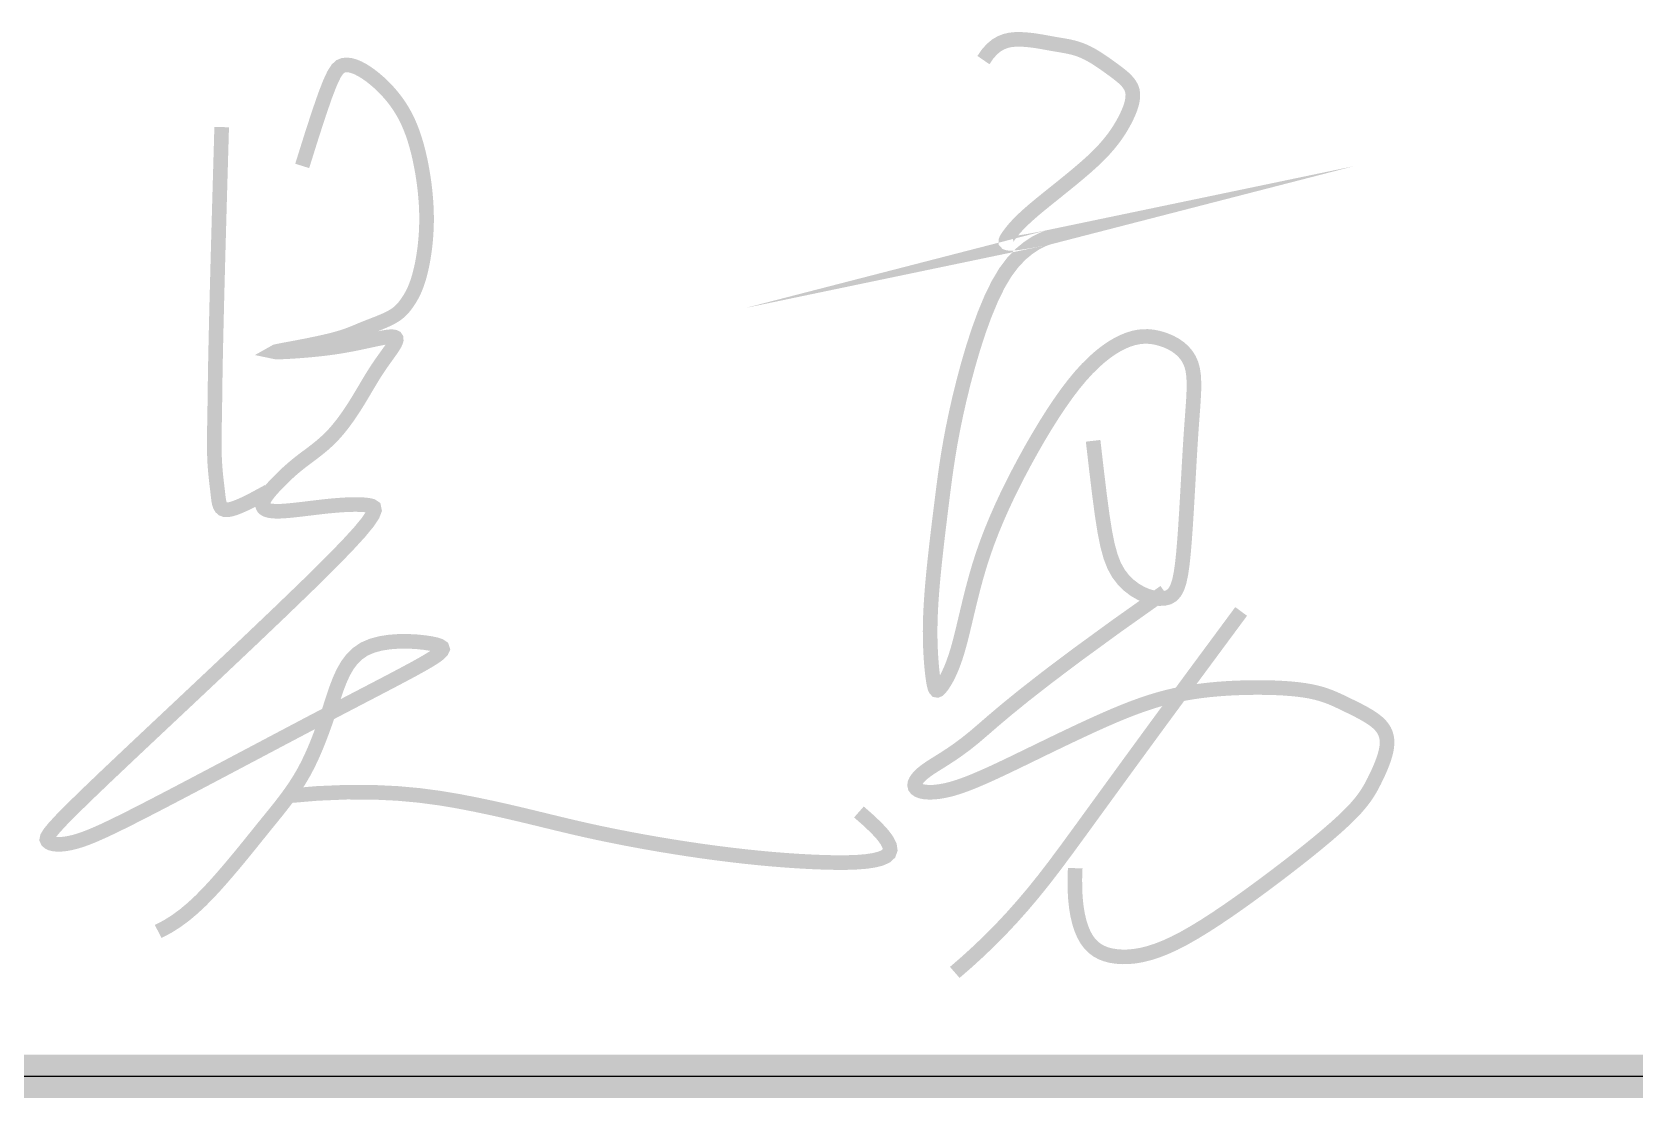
# Model space of a CAD drawing. Extents: x 1680110 to 4798266, y 269661 to 1249705.
# Drawn here: x 2474834 to 2477759, y 524415 to 526361 of the extents above; entities that cross this region are included whole.
import ezdxf

# ---------------------------------------------------------------- set-up
doc = ezdxf.new("R2010")
doc.units = 0
doc.header["$LTSCALE"] = 1000
doc.header["$MEASUREMENT"] = 0
doc.layers.add('0-签名', color=2, linetype='Continuous')
doc.layers.add('图框', color=4, linetype='Continuous')

msp = doc.modelspace()

# ---------------------------------------------------------------- linework, layer by layer
at = {"layer": '0-签名', "color": 4, "const_width": 26.66666400094982}
for points in [[(2476570.021551653, 526310.0132546521), (2476577.759005502, 526321.2288914028), (2476585.648673501, 526330.0307594402), (2476593.668809973, 526336.6995302438), (2476601.79766924, 526341.5158752928), (2476610.013505626, 526344.760466067), (2476618.294573452, 526346.7139740455), (2476626.619127044, 526347.657070707), (2476634.965420723, 526347.8704275315), (2476643.30989708, 526347.6003109216), (2476651.621751777, 526346.9553669718), (2476659.868368745, 526346.0098367016), (2476668.017131913, 526344.8379611297), (2476676.03542521, 526343.5139812742), (2476683.890632569, 526342.1121381543), (2476691.550137917, 526340.7066727885), (2476698.981325184, 526339.3718261955), (2476706.165470461, 526338.154376225), (2476713.139418473, 526336.9912480501), (2476719.953906106, 526335.7919036759), (2476726.659670245, 526334.4658051062), (2476733.307447774, 526332.9224143451), (2476739.947975581, 526331.0711933979), (2476746.631990548, 526328.821604269), (2476753.410229563, 526326.0831089619), (2476760.315913306, 526322.7959524168), (2476767.312197629, 526319.0235113146), (2476774.344722186, 526314.8599452697), (2476781.359126628, 526310.3994138985), (2476788.301050603, 526305.7360768159), (2476795.116133763, 526300.9640936385), (2476801.750015755, 526296.177623981), (2476808.148336234, 526291.4708274588), (2476814.251902397, 526286.9100986653), (2476819.982191643, 526282.4507721014), (2476825.255848921, 526278.0204172455), (2476829.98951918, 526273.5466035752), (2476834.099847367, 526268.95690057), (2476837.503478433, 526264.1788777079), (2476840.117057323, 526259.1401044669), (2476841.85722899, 526253.7681503253), (2476842.666007287, 526248.0074851335), (2476842.586881707, 526241.8701802277), (2476841.688710649, 526235.3852073158), (2476840.040352511, 526228.5815381053), (2476837.710665693, 526221.488144305), (2476834.768508594, 526214.1339976218), (2476831.282739615, 526206.5480697643), (2476827.322217154, 526198.7593324407), (2476822.92186579, 526190.7833245237), (2476817.980874819, 526182.5818535503), (2476812.364499718, 526174.103294223), (2476805.937995963, 526165.2960212444), (2476798.56661903, 526156.1084093166), (2476790.115624397, 526146.4888331423), (2476780.450267537, 526136.3856674231), (2476769.435803929, 526125.7472868621), (2476757.026605591, 526114.5641759959), (2476743.533510705, 526102.9952586981), (2476729.356473996, 526091.2415686784), (2476714.89545019, 526079.5041396449), (2476700.550394013, 526067.9840053053), (2476686.721260189, 526056.8821993693), (2476673.808003443, 526046.3997555453), (2476662.2105785, 526036.7377075412), (2476652.23378374, 526028.0501503007), (2476643.801792148, 526020.3034237054), (2476636.743620366, 526013.4169288728), (2476630.888285033, 526007.3100669187), (2476626.064802793, 526001.9022389607), (2476622.102190284, 525997.1128461146), (2476618.829464146, 525992.8612894969), (2476616.07564102, 525989.0669702253), (2476613.73689135, 525985.6693620955), (2476611.978000781, 525982.6882296213), (2476611.030908762, 525980.1634099971), (2476611.12755474, 525978.1347404168), (2476612.499878163, 525976.642058073), (2476615.379818483, 525975.7252001608), (2476619.999315146, 525975.4240038734), (2476626.5903076, 525975.7783064045), (2476635.214404055, 525976.7887115659), (2476645.251887769, 525978.2988896429), (2476655.912710757, 525980.1132775381), (2476666.406825041, 525982.0363121548), (2476675.944182638, 525983.8724303957), (2476683.734735565, 525985.4260691645), (2476688.988435842, 525986.5016653634), (2476690.915235486, 525986.9036558958), (2476688.956708985, 525986.3985697896), (2476683.480920714, 525984.6013045748), (2476675.087557516, 525981.0888499053), (2476664.376306235, 525975.4381954366), (2476651.946853713, 525967.2263308231), (2476638.398886795, 525956.0302457189), (2476624.332092324, 525941.4269297797), (2476610.346157144, 525922.9933726595), (2476596.948584492, 525900.5102262021), (2476584.278143177, 525874.5727910091), (2476572.381418402, 525845.9800298702), (2476561.304995371, 525815.5309055763), (2476551.095459285, 525784.024380918), (2476541.799395349, 525752.2594186849), (2476533.463388764, 525721.0349816679), (2476526.134024735, 525691.1500326575), (2476519.829148552, 525663.2316169277), (2476514.451645878, 525637.2191096925), (2476509.875662463, 525612.8799686473), (2476505.975344054, 525589.9816514895), (2476502.624836405, 525568.2916159168), (2476499.698285264, 525547.5773196252), (2476497.069836381, 525527.6062203118), (2476494.613635507, 525508.1457756743), (2476492.227703011, 525489.0089602735), (2476489.905557741, 525470.1908161346), (2476487.664593165, 525451.7319021452), (2476485.522202749, 525433.6727771949), (2476483.495779961, 525416.0540001722), (2476481.602718269, 525398.9161299662), (2476479.860411139, 525382.2997254658), (2476478.28625204, 525366.2453455593), (2476476.895701597, 525350.778098205), (2476475.696489077, 525335.8612876389), (2476474.694410905, 525321.4427671641), (2476473.895263504, 525307.470390085), (2476473.304843302, 525293.8920097066), (2476472.928946722, 525280.6554793319), (2476472.77337019, 525267.7086522667), (2476472.843910129, 525254.9993818145), (2476473.14056561, 525242.5102856386), (2476473.640146274, 525230.363038842), (2476474.313664407, 525218.7140808845), (2476475.132132292, 525207.7198512288), (2476476.066562216, 525197.5367893352), (2476477.087966463, 525188.3213346651), (2476478.167357319, 525180.2299266796), (2476479.27574707, 525173.4190048407), (2476480.397676252, 525168.0092786507), (2476481.571798413, 525163.9785377824), (2476482.850295351, 525161.2688419492), (2476484.285348867, 525159.8222508644), (2476485.92914076, 525159.5808242419), (2476487.833852828, 525160.4866217965), (2476490.051666873, 525162.4817032408), (2476492.634764692, 525165.508128289), (2476495.616967382, 525169.5349956014), (2476498.95865323, 525174.6395596232), (2476502.601839821, 525180.9261137455), (2476506.488544734, 525188.49895136), (2476510.560785556, 525197.4623658581), (2476514.760579868, 525207.9206506315), (2476519.029945256, 525219.9780990713), (2476523.310899301, 525233.739004569), (2476527.568652508, 525249.2487540053), (2476531.861187059, 525266.3171082198), (2476536.269678061, 525284.69492154), (2476540.875300613, 525304.133048294), (2476545.759229823, 525324.3823428106), (2476551.002640792, 525345.1936594181), (2476556.686708626, 525366.3178524439), (2476562.892608428, 525387.5057762171), (2476569.687986117, 525408.5604318654), (2476577.086370878, 525429.4934077178), (2476585.087762712, 525450.3684389022), (2476593.692161616, 525471.2492605475), (2476602.899567592, 525492.199607782), (2476612.70998064, 525513.2832157345), (2476623.123400759, 525534.5638195336), (2476634.13982795, 525556.105154307), (2476645.74090151, 525577.916877292), (2476657.834817925, 525599.7923341532), (2476670.31141298, 525621.4707926646), (2476683.060522459, 525642.6915205991), (2476695.971982146, 525663.1937857297), (2476708.935627824, 525682.7168558299), (2476721.841295278, 525700.9999986727), (2476734.57882029, 525717.7824820316), (2476747.053499972, 525732.8605484719), (2476759.232476736, 525746.2583397272), (2476771.098354319, 525758.0569723233), (2476782.63373646, 525768.3375627863), (2476793.821226895, 525777.181227642), (2476804.643429363, 525784.6690834159), (2476815.082947602, 525790.8822466343), (2476825.122385348, 525795.9018338228), (2476834.756909689, 525799.8050989051), (2476844.03194109, 525802.6538453958), (2476853.005463365, 525804.5060142068), (2476861.735460328, 525805.4195462506), (2476870.279915794, 525805.4523824382), (2476878.696813578, 525804.662463683), (2476887.044137492, 525803.1077308966), (2476895.379871351, 525800.8461249907), (2476903.72431056, 525797.9172388398), (2476911.946996896, 525794.2872731596), (2476919.879783724, 525789.9040806297), (2476927.354524414, 525784.7155139277), (2476934.203072332, 525778.6694257319), (2476940.257280845, 525771.7136687216), (2476945.349003322, 525763.7960955737), (2476949.310093129, 525754.8645589676), (2476952.028452277, 525744.8408385463), (2476953.61617736, 525733.5424218139), (2476954.241413609, 525720.7607232392), (2476954.072306262, 525706.2871572914), (2476953.277000555, 525689.9131384393), (2476952.023641719, 525671.4300811513), (2476950.480374995, 525650.629399897), (2476948.815345613, 525627.3025091452), (2476947.164809391, 525601.4049882394), (2476945.537464458, 525573.5490760206), (2476943.910119526, 525544.5111762051), (2476942.259583304, 525515.0676925083), (2476940.562664501, 525485.9950286456), (2476938.796171831, 525458.0695883342), (2476936.936914, 525432.0677752885), (2476934.961699721, 525408.7659932248), (2476932.823178247, 525388.7735839811), (2476930.377361004, 525372.0316418809), (2476927.456099962, 525358.3141993693), (2476923.891247092, 525347.3952888934), (2476919.514654362, 525339.0489428978), (2476914.158173744, 525333.0491938287), (2476907.653657207, 525329.1700741308), (2476899.832956721, 525327.1856162514), (2476890.61876263, 525326.9104107412), (2476880.297118776, 525328.321280579), (2476869.24490737, 525331.4356068488), (2476857.83901063, 525336.2707706349), (2476846.456310769, 525342.8441530213), (2476835.473690002, 525351.1731350938), (2476825.268030544, 525361.2750979353), (2476816.216214608, 525373.1674226307), (2476808.577226505, 525387.0239301434), (2476802.138458914, 525403.6442009498), (2476796.569406611, 525423.9842554055), (2476791.539564372, 525449.0001138666), (2476786.718426973, 525479.6477966885), (2476781.775489187, 525516.8833242267), (2476776.380245792, 525561.662716837), (2476770.202191561, 525614.9419948751)], [(2475326.868075352, 526116.8054950492), (2475343.886935203, 526171.1084538185), (2475357.646855688, 526213.4420900255), (2475368.690994532, 526245.3159970258), (2475377.562509461, 526268.2397681753), (2475384.804558201, 526283.7229968299), (2475390.960298477, 526293.2752763451), (2475396.572888015, 526298.4062000763), (2475402.185484541, 526300.6253613805), (2475408.23814613, 526301.2092869905), (2475414.758532268, 526300.5022371513), (2475421.671202787, 526298.6154054854), (2475428.900717528, 526295.6599856158), (2475436.371636322, 526291.7471711658), (2475444.008519007, 526286.9881557579), (2475451.735925417, 526281.4941330146), (2475459.478415388, 526275.3762965592), (2475467.163692446, 526268.7285640853), (2475474.732034872, 526261.5757495746), (2475482.126864642, 526253.9253910783), (2475489.291603727, 526245.785026648), (2475496.169674099, 526237.1621943376), (2475502.704497731, 526228.0644321971), (2475508.839496598, 526218.4992782798), (2475514.518092669, 526208.4742706375), (2475519.698166842, 526198.0057425507), (2475524.395435701, 526187.1452082152), (2475528.640074752, 526175.9529770556), (2475532.462259501, 526164.489358494), (2475535.892165459, 526152.8146619563), (2475538.959968128, 526140.9891968662), (2475541.695843017, 526129.0732726472), (2475544.129965633, 526117.1271987235), (2475546.287482229, 526105.2062584207), (2475548.173422061, 526093.3456306722), (2475549.787785126, 526081.575468311), (2475551.130571423, 526069.925924172), (2475552.201780954, 526058.4271510899), (2475553.001413719, 526047.109301898), (2475553.529469717, 526036.0025294315), (2475553.785948949, 526025.1369865233), (2475553.774623469, 526014.540941757), (2475553.51435355, 526004.2351267048), (2475553.027771522, 525994.2383886877), (2475552.337509716, 525984.5695750265), (2475551.466200456, 525975.2475330428), (2475550.436476075, 525966.2911100573), (2475549.2709689, 525957.7191533906), (2475547.992311262, 525949.550510364), (2475546.620620394, 525941.7996306316), (2475545.165953171, 525934.4633731822), (2475543.635851374, 525927.5341993378), (2475542.037856782, 525921.0045704202), (2475540.379511177, 525914.8669477518), (2475538.668356338, 525909.113792654), (2475536.911934046, 525903.7375664491), (2475535.117786083, 525898.7307304594), (2475533.290940071, 525894.0794637742), (2475531.426366987, 525889.7448165583), (2475529.516523656, 525885.681556743), (2475527.553866901, 525881.8444522604), (2475525.530853542, 525878.1882710428), (2475523.439940401, 525874.6677810213), (2475521.273584303, 525871.2377501292), (2475519.024242066, 525867.8529462976), (2475516.674312244, 525864.4775609098), (2475514.165960315, 525861.1134791583), (2475511.431293479, 525857.7720096846), (2475508.402418947, 525854.4644611323), (2475505.011443921, 525851.2021421449), (2475501.19047561, 525847.996361364), (2475496.871621218, 525844.8584274341), (2475491.98698795, 525841.7996489968), (2475486.500743616, 525838.8281934754), (2475480.505298434, 525835.9396634124), (2475474.125123226, 525833.1265201288), (2475467.484688813, 525830.3812249479), (2475460.708466017, 525827.696239191), (2475453.920925658, 525825.06402418), (2475447.24653856, 525822.4770412369), (2475440.809775543, 525819.927751684), (2475434.682301223, 525817.4086169474), (2475428.724555396, 525814.912098871), (2475422.744171649, 525812.430659402), (2475416.548783574, 525809.9567604893), (2475409.94602476, 525807.4828640799), (2475402.743528794, 525805.0014321221), (2475394.74892927, 525802.504926564), (2475385.769859771, 525799.9858093535), (2475375.700707894, 525797.4440806991), (2475364.782877221, 525794.9098938521), (2475353.344525346, 525792.420940325), (2475341.713809853, 525790.0149116301), (2475330.218888334, 525787.7294992799), (2475319.187918377, 525785.6023947861), (2475308.94905757, 525783.6712896613), (2475299.830463502, 525781.9738754173), (2475292.12383134, 525780.5396770834), (2475285.975006577, 525779.365553751), (2475281.493372275, 525778.4401980302), (2475278.788311506, 525777.7523025296), (2475277.969207336, 525777.2905598575), (2475279.145442835, 525777.0436626239), (2475282.426401069, 525777.0003034374), (2475287.921465109, 525777.1491749067), (2475295.663323222, 525777.482738979), (2475305.377884481, 525778.0085349594), (2475316.714363163, 525778.7378714903), (2475329.321973541, 525779.6820572148), (2475342.84992989, 525780.8524007759), (2475356.947446485, 525782.2602108162), (2475371.2637376, 525783.9167959787), (2475385.448017511, 525785.8334649064), (2475399.193505391, 525788.0045642167), (2475412.369440012, 525790.3565924255), (2475424.889065046, 525792.7990860221), (2475436.665624163, 525795.2415814967), (2475447.612361034, 525797.593615339), (2475457.642519332, 525799.7647240384), (2475466.669342726, 525801.6644440851), (2475474.606074886, 525803.2023119692), (2475481.383562564, 525804.2960311858), (2475487.00306482, 525804.8959732525), (2475491.483443787, 525804.9606766918), (2475494.843561606, 525804.4486800268), (2475497.102280413, 525803.3185217798), (2475498.278462344, 525801.5287404744), (2475498.390969538, 525799.0378746329), (2475497.458664131, 525795.8044627778), (2475495.521153166, 525791.8058897102), (2475492.701023298, 525787.094925342), (2475489.141606091, 525781.7431858614), (2475484.986233103, 525775.8222874583), (2475480.378235897, 525769.4038463215), (2475475.460946036, 525762.5594786404), (2475470.377695077, 525755.3608006042), (2475465.271814587, 525747.8794284024), (2475460.257089446, 525740.180067873), (2475455.32911784, 525732.2997834528), (2475450.453951276, 525724.2687292284), (2475445.597641258, 525716.1170592852), (2475440.726239295, 525707.8749277097), (2475435.805796893, 525699.5724885882), (2475430.802365559, 525691.2398960063), (2475425.6819968, 525682.9073040503), (2475420.416400437, 525674.6080078179), (2475414.999919553, 525666.3878664527), (2475409.432555545, 525658.2958801099), (2475403.714309813, 525650.3810489447), (2475397.845183749, 525642.6923731122), (2475391.825178754, 525635.2788527677), (2475385.654296226, 525628.1894880662), (2475379.332537561, 525621.4732791631), (2475372.870591024, 525615.1654057208), (2475366.32189235, 525609.2457654331), (2475359.750564142, 525603.6804355005), (2475353.220729003, 525598.4354931241), (2475346.796509535, 525593.4770155045), (2475340.542028341, 525588.7710798424), (2475334.521408024, 525584.2837633382), (2475328.798771187, 525579.9811431937), (2475323.420009453, 525575.8299246243), (2475318.358090542, 525571.7993249026), (2475313.567751192, 525567.859189317), (2475309.003728143, 525563.9793631554), (2475304.620758135, 525560.1296917059), (2475300.373577908, 525556.2800202564), (2475296.216924202, 525552.4001940949), (2475292.105533754, 525548.4600585088), (2475288.009231061, 525544.4407667), (2475283.958191628, 525540.3687035189), (2475279.997678715, 525536.2815617298), (2475276.172955584, 525532.2170340976), (2475272.529285492, 525528.2128133852), (2475269.111931704, 525524.3065923572), (2475265.966157475, 525520.5360637776), (2475263.137226069, 525516.9389204112), (2475260.666000092, 525513.5453165517), (2475258.575739539, 525510.3552526174), (2475256.885303752, 525507.361190555), (2475255.613552076, 525504.5555923138), (2475254.779343849, 525501.9309198403), (2475254.401538418, 525499.4796350839), (2475254.498995122, 525497.1941999913), (2475255.090573304, 525495.0670765111), (2475256.207076607, 525493.0976367331), (2475257.927085852, 525491.3128933142), (2475260.341126165, 525489.7467690533), (2475263.539722669, 525488.4331867507), (2475267.613400486, 525487.4060692046), (2475272.652684741, 525486.6993392146), (2475278.748100554, 525486.3469195793), (2475285.99017305, 525486.382733099), (2475294.421650164, 525486.8224846212), (2475303.894171085, 525487.609007195), (2475314.211597813, 525488.6669159177), (2475325.177792348, 525489.9208258869), (2475336.596616691, 525491.2953522009), (2475348.27193284, 525492.7151099568), (2475360.007602801, 525494.1047142524), (2475371.607488569, 525495.3887801854), (2475382.897454479, 525496.5007176654), (2475393.791374198, 525497.4091158466), (2475404.225123728, 525498.0913586951), (2475414.134579066, 525498.5248301764), (2475423.455616213, 525498.6869142576), (2475432.12411117, 525498.5549949034), (2475440.075939935, 525498.1064560808), (2475447.246978509, 525497.318681755), (2475453.39323741, 525496.0018335677), (2475457.551265229, 525493.2971838623), (2475458.577745075, 525488.1787826571), (2475455.329360058, 525479.6206799698), (2475446.662793282, 525466.5969258196), (2475431.434727862, 525448.0815702252), (2475408.501846904, 525423.0486632035), (2475376.720833518, 525390.4722547744), (2475335.539517896, 525349.8494214135), (2475286.770318571, 525302.769345424), (2475232.816801164, 525251.3442355677), (2475176.08253129, 525197.6863006059), (2475118.971074569, 525143.9077492998), (2475063.885996616, 525092.1207904102), (2475013.230863052, 525044.4376326989), (2474969.409239492, 525002.9704849272), (2474934.256175403, 524969.3154396446), (2474907.332655633, 524943.0041245589), (2474887.631148881, 524923.0520511646), (2474874.144123845, 524908.4747309576), (2474865.864049222, 524898.2876754341), (2474861.783393709, 524891.5063960891), (2474860.894626003, 524887.1464044185), (2474862.190214803, 524884.2232119179), (2474864.823635876, 524881.92520652), (2474868.592393276, 524880.1322819082), (2474873.454998125, 524878.8972082016), (2474879.369961548, 524878.2727555208), (2474886.295794667, 524878.3116939863), (2474894.191008608, 524879.0667937178), (2474903.014114491, 524880.5908248354), (2474912.723623442, 524882.9365574586), (2474923.360399466, 524886.1818901146), (2474935.294718091, 524890.5052349468), (2474948.979207727, 524896.1101325069), (2474964.866496786, 524903.2001233449), (2474983.409213675, 524911.9787480122), (2475005.059986806, 524922.6495470585), (2475030.271444591, 524935.4160610348), (2475059.496215437, 524950.4818304916), (2475092.949926217, 524967.9260100875), (2475129.900197649, 524987.3302109129), (2475169.377648914, 525008.1516581665), (2475210.41289919, 525029.847577046), (2475252.036567656, 525051.8751927511), (2475293.279273492, 525073.6917304791), (2475333.171635879, 525094.7544154286), (2475370.744273996, 525114.5204727984), (2475405.198800395, 525132.5520390732), (2475436.42080113, 525148.8308958866), (2475464.466855622, 525163.4437361563), (2475489.393543298, 525176.4772528027), (2475511.257443582, 525188.0181387448), (2475530.115135898, 525198.1530869015), (2475546.023199671, 525206.968790193), (2475559.038214326, 525214.5519415381), (2475569.209214944, 525220.9961442061), (2475576.55505924, 525226.4226428693), (2475581.08706058, 525230.9595925504), (2475582.816532337, 525234.735148271), (2475581.754787878, 525237.8774650543), (2475577.913140573, 525240.5146979218), (2475571.302903792, 525242.7750018974), (2475561.935390905, 525244.7865320019), (2475549.921871473, 525246.6139939701), (2475535.773439824, 525248.0682963849), (2475520.101146478, 525248.8968985396), (2475503.516041953, 525248.847259729), (2475486.629176771, 525247.6668392475), (2475470.051601452, 525245.1030963886), (2475454.394366514, 525240.9034904473), (2475440.268522477, 525234.8154807173), (2475428.13550092, 525226.671963279), (2475417.858257663, 525216.6475813565), (2475409.15012958, 525205.0024149589), (2475401.724453551, 525191.996544096), (2475395.294566452, 525177.8900487776), (2475389.573805161, 525162.9430090141), (2475384.275506555, 525147.4155048135), (2475379.113007511, 525131.5676161874), (2475373.84176378, 525115.6311534148), (2475368.385706597, 525099.7248478577), (2475362.710886074, 525083.9391611492), (2475356.783352318, 525068.3645549206), (2475350.56915544, 525053.0914908055), (2475344.03434555, 525038.2104304353), (2475337.144972754, 525023.8118354421), (2475329.867087164, 525009.9861674596), (2475322.180569912, 524996.7918494678), (2475314.120626221, 524984.1591498427), (2475305.736292339, 524971.986298309), (2475297.076604512, 524960.1715245926), (2475288.190598985, 524948.613058416), (2475279.127312006, 524937.2091295061), (2475269.935779823, 524925.8579675866), (2475260.66503868, 524914.4578023822), (2475251.344322002, 524902.9197421403), (2475241.92365193, 524891.2064091995), (2475232.333247774, 524879.2933044214), (2475222.503328853, 524867.1559286666), (2475212.36411448, 524854.7697827978), (2475201.845823971, 524842.1103676747), (2475190.87867664, 524829.1531841595), (2475179.392891805, 524815.8737331129), (2475167.325603356, 524802.2946306745), (2475154.641603512, 524788.6269540893), (2475141.312599065, 524775.128895881), (2475127.310296809, 524762.0586485745), (2475112.606403541, 524749.6744046923), (2475097.172626051, 524738.2343567576), (2475080.980671135, 524727.9966972949), (2475064.002245588, 524719.219618827)], [(2475179.921266409, 526187.7160780084), (2475176.024423807, 526052.9859211565), (2475173.088961896, 525946.9087086384), (2475170.969786991, 525865.5184839781), (2475169.521805408, 525804.8492907005), (2475168.599923458, 525760.9351723291), (2475168.059047459, 525729.8101723887), (2475167.754083721, 525707.5083344023), (2475167.539938562, 525690.0637018954), (2475167.301105262, 525674.1652755736), (2475167.040424973, 525659.1218848716), (2475166.790325815, 525644.8973164068), (2475166.583235907, 525631.4553567966), (2475166.45158337, 525618.7597926565), (2475166.42779632, 525606.7744106048), (2475166.54430288, 525595.4629972576), (2475166.833531167, 525584.7893392326), (2475167.315716268, 525574.718265056), (2475167.96232113, 525565.2187708918), (2475168.732615665, 525556.2608948139), (2475169.585869785, 525547.814674897), (2475170.481353407, 525539.8501492137), (2475171.37833644, 525532.337355838), (2475172.2360888, 525525.2463328446), (2475173.013880398, 525518.5471183065), (2475173.708572903, 525512.2361032272), (2475174.467394996, 525506.4150903256), (2475175.475167119, 525501.2122352499), (2475176.916709705, 525496.7556936484), (2475178.976843195, 525493.1736211701), (2475181.840388025, 525490.5941734625), (2475185.692164633, 525489.1455061742), (2475190.71699346, 525488.9557749535), (2475197.011684673, 525490.0871731642), (2475204.321007391, 525492.3380450289), (2475212.301720464, 525495.4407724858), (2475220.610582741, 525499.1277374731), (2475228.904353072, 525503.1313219293), (2475236.839790307, 525507.1839077928), (2475244.073653297, 525511.0178770017), (2475250.262700892, 525514.3656114935), (2475255.149816644, 525517.0198014838), (2475258.82238292, 525519.0143702932), (2475261.453906787, 525520.4435495188), (2475263.217895313, 525521.4015707582), (2475264.287855566, 525521.982665608), (2475264.837294616, 525522.281065666), (2475265.039719529, 525522.3910025292), (2475265.068637373, 525522.4067077957), (2475265.068637373, 525522.4067077957), (2475265.068637373, 525522.4067077957), (2475265.068637373, 525522.4067077957), (2475265.068637373, 525522.4067077957), (2475265.068637373, 525522.4067077957), (2475265.068637373, 525522.4067077957), (2475265.068637374, 525522.4067077957), (2475265.068637374, 525522.4067077957)], [(2476900.822690241, 525339.0519577846), (2476813.327018478, 525277.0260388058), (2476743.005412785, 525225.8089479118), (2476687.550216162, 525184.111504814), (2476644.653771605, 525150.6445292261), (2476612.008422114, 525124.1188408606), (2476587.306510686, 525103.2452594297), (2476568.240380318, 525086.7346046468), (2476552.502374008, 525073.2976962238), (2476538.168477837, 525061.8240046016), (2476524.849250199, 525051.9176031359), (2476512.538892576, 525043.3612159094), (2476501.231606445, 525035.9375670048), (2476490.921593287, 525029.4293805062), (2476481.603054578, 525023.6193804963), (2476473.2701918, 525018.2902910587), (2476465.917206429, 525013.2248362763), (2476459.549896406, 525008.2516093914), (2476454.220445509, 525003.3826802791), (2476449.992633976, 524998.6759879742), (2476446.93024205, 524994.189471511), (2476445.097049966, 524989.9810699233), (2476444.556837965, 524986.1087222461), (2476445.373386284, 524982.6303675141), (2476447.610475166, 524979.6039447611), (2476451.309658463, 524977.089324844), (2476456.423584498, 524975.1541059109), (2476462.882675212, 524973.8678179326), (2476470.617352539, 524973.2999908807), (2476479.55803842, 524973.5201547252), (2476489.635154793, 524974.5978394373), (2476500.779123598, 524976.6025749886), (2476512.920366771, 524979.6038913483), (2476525.999936525, 524983.647176233), (2476540.001406161, 524988.6812483369), (2476554.918979255, 524994.630784098), (2476570.746859381, 525001.4204599553), (2476587.479250115, 525008.9749523479), (2476605.110355032, 525017.2189377135), (2476623.634377705, 525026.0770924914), (2476643.045521712, 525035.4740931204), (2476663.296436769, 525045.3191654211), (2476684.173557174, 525055.4597327433), (2476705.42176337, 525065.727767819), (2476726.785935797, 525075.9552433797), (2476748.010954894, 525085.9741321577), (2476768.841701106, 525095.6164068844), (2476789.023054871, 525104.7140402918), (2476808.299896631, 525113.0990051123), (2476826.488617497, 525120.6409353361), (2476843.691651254, 525127.3601099913), (2476860.082942356, 525133.314469363), (2476875.836435261, 525138.5619537377), (2476891.126074423, 525143.1605034022), (2476906.125804295, 525147.1680586421), (2476921.009569335, 525150.6425597438), (2476935.951313996, 525153.6419469932), (2476951.087295026, 525156.2183667737), (2476966.403018332, 525158.400789854), (2476981.846302117, 525160.2123930993), (2476997.364964581, 525161.6763533758), (2477012.906823925, 525162.8158475485), (2477028.419698347, 525163.6540524842), (2477043.851406051, 525164.214145047), (2477059.149765236, 525164.5193021036), (2477074.254862741, 525164.5869061978), (2477089.075859959, 525164.4111625924), (2477103.514186922, 525163.9804822289), (2477117.471273663, 525163.2832760474), (2477130.84855021, 525162.3079549902), (2477143.547446596, 525161.0429299985), (2477155.469392854, 525159.4766120132), (2477166.515819013, 525157.5974119751), (2477176.629708729, 525155.4005008506), (2477185.920260145, 525152.9080896968), (2477194.538225032, 525150.1491495961), (2477202.634355156, 525147.1526516307), (2477210.359402285, 525143.9475668821), (2477217.864118189, 525140.5628664329), (2477225.299254632, 525137.0275213647), (2477232.815563384, 525133.3705027596), (2477240.516444767, 525129.6149873788), (2477248.315893325, 525125.7609747004), (2477256.080552154, 525121.8026698827), (2477263.67706435, 525117.7342780827), (2477270.97207301, 525113.5500044589), (2477277.83222123, 525109.2440541683), (2477284.124152109, 525104.8106323689), (2477289.714508742, 525100.2439442183), (2477294.495059289, 525095.5333667778), (2477298.458072155, 525090.648964723), (2477301.620940805, 525085.5559746333), (2477304.00105871, 525080.2196330883), (2477305.615819335, 525074.6051766676), (2477306.482616149, 525068.6778419496), (2477306.618842618, 525062.4028655154), (2477306.04189221, 525055.7454839427), (2477304.779788898, 525048.6892814332), (2477302.903078676, 525041.2912326752), (2477300.492938048, 525033.6266599776), (2477297.630543512, 525025.77088565), (2477294.397071572, 525017.7992320018), (2477290.873698728, 525009.7870213425), (2477287.141601481, 525001.8095759818), (2477283.281956333, 524993.942218229), (2477279.317957832, 524986.2177806202), (2477275.040872728, 524978.4991366029), (2477270.183985817, 524970.6066698482), (2477264.480581894, 524962.3607640307), (2477257.663945755, 524953.581802823), (2477249.467362197, 524944.0901698986), (2477239.624116016, 524933.7062489301), (2477227.867492009, 524922.2504235915), (2477214.020645876, 524909.6048810695), (2477198.266216945, 524895.8990226093), (2477180.876715446, 524881.3240529717), (2477162.124651611, 524866.0711769153), (2477142.28253567, 524850.3315991996), (2477121.622877857, 524834.2965245846), (2477100.418188401, 524818.1571578303), (2477078.940977535, 524802.1047036959), (2477057.441530038, 524786.3265041307), (2477036.081228881, 524770.9944498389), (2477014.999231587, 524756.2765687144), (2476994.334695674, 524742.3408886524), (2476974.226778665, 524729.3554375464), (2476954.814638078, 524717.4882432896), (2476936.237431435, 524706.9073337781), (2476918.634316255, 524697.7807369035), (2476902.111593403, 524690.2301278737), (2476886.644137119, 524684.1917711421), (2476872.173964987, 524679.5555784748), (2476858.643094587, 524676.2114616384), (2476845.993543507, 524674.0493323993), (2476834.167329326, 524672.9591025229), (2476823.106469631, 524672.8306837765), (2476812.752982004, 524673.5539879253), (2476803.058547646, 524675.051760055), (2476794.013502242, 524677.3780785281), (2476785.617845091, 524680.6198550252), (2476777.871575496, 524684.8640012274), (2476770.774692757, 524690.1974288163), (2476764.327196176, 524696.7070494726), (2476758.529085053, 524704.4797748782), (2476753.380358691, 524713.6025167134), (2476748.884881839, 524724.1409413036), (2476745.061981037, 524736.0757335516), (2476741.934848272, 524749.366333003), (2476739.526675535, 524763.9721792046), (2476737.860654813, 524779.8527117026), (2476736.959978096, 524796.9673700434), (2476736.847837371, 524815.2755937733), (2476737.547424627, 524834.7368224383)], [(2477040.348644192, 525303.4532536598), (2476953.643764528, 525186.1540637392), (2476883.525014847, 525090.7134603536), (2476827.642828654, 525014.1975088235), (2476783.647639452, 524953.6722744697), (2476749.189880744, 524906.203822615), (2476721.919986034, 524868.8582185785), (2476699.488388824, 524838.7015276834), (2476679.545522617, 524812.79981525), (2476660.113120511, 524788.683510762), (2476640.698113969, 524765.7405003564), (2476621.178734045, 524743.8230343311), (2476601.433211797, 524722.7833629841), (2476581.33977828, 524702.4737366143), (2476560.776664552, 524682.7464055204), (2476539.622101665, 524663.4536200006), (2476517.754320679, 524644.4476303536)], [(2475295.748707069, 524966.2425330718), (2475354.493909642, 524971.2404158384), (2475407.918865308, 524973.4721999735), (2475456.480691634, 524973.3349820859), (2475500.636506184, 524971.2258587851), (2475540.843426523, 524967.54192668), (2475577.558570217, 524962.6802823798), (2475611.239054832, 524957.0380224934), (2475642.341997931, 524951.0122436312), (2475671.310108466, 524944.9360897619), (2475698.528460922, 524938.8868943028), (2475724.367721168, 524932.8780380314), (2475749.198555076, 524926.9229017267), (2475773.391628516, 524921.0348661657), (2475797.317607356, 524915.2273121265), (2475821.347157469, 524909.5136203867), (2475845.850944723, 524903.9071717247), (2475871.111454126, 524898.4235140377), (2475897.058447225, 524893.0868637016), (2475923.533504707, 524887.9236042117), (2475950.378207256, 524882.9601190625), (2475977.434135558, 524878.2227917503), (2476004.542870299, 524873.7380057693), (2476031.545992163, 524869.5321446158), (2476058.285081836, 524865.6315917842), (2476084.626236962, 524862.058333625), (2476110.53362302, 524858.816767909), (2476135.995922448, 524855.9068952625), (2476161.001817686, 524853.3287163115), (2476185.539991168, 524851.0822316812), (2476209.599125338, 524849.167441998), (2476233.16790263, 524847.5843478882), (2476256.235005483, 524846.3329499763), (2476278.73159576, 524845.4292681114), (2476300.358753026, 524844.9533990253), (2476320.760036264, 524845.0014586713), (2476339.579004464, 524845.6695630037), (2476356.459216613, 524847.0538279762), (2476371.044231699, 524849.2503695426), (2476382.977608707, 524852.3553036571), (2476391.902906626, 524856.464746273), (2476397.523403365, 524861.6754414634), (2476399.781252521, 524868.0866457758), (2476398.678326614, 524875.7982438778), (2476394.216498163, 524884.9101204354), (2476386.397639686, 524895.5221601169), (2476375.223623702, 524907.7342475875), (2476360.696322734, 524921.6462675155), (2476342.817609296, 524937.3581045669)]]:
    msp.add_lwpolyline(points, dxfattribs=at)
at = {"layer": '图框', "color": 0}
msp.add_line((2466818.225198869, 524454.7811365965), (2478174.203000212, 524454.7811365965), dxfattribs=at)
at = {"layer": '图框', "color": 0, "const_width": 79.06248000395311}
msp.add_lwpolyline([(2466818.225198869, 524454.7811365965), (2478174.203000212, 524454.7811365965)], dxfattribs=at)

doc.saveas('drawing.dxf')
